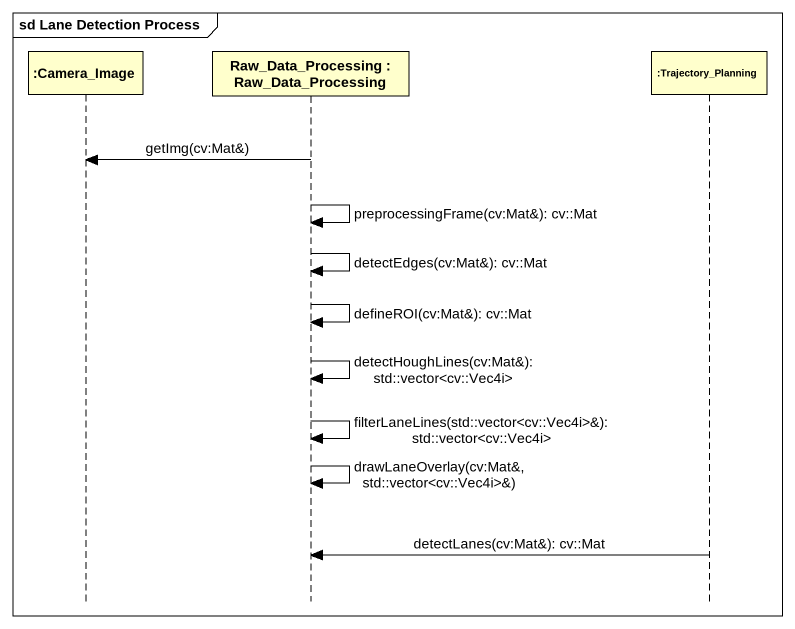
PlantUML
@startuml
mainframe sd Lane Detection Process
hide footbox
participant ":Camera_Image" as Camera_Image
participant "Raw_Data_Processing : Raw_Data_Processing" as Raw_Data_Processing
participant ":Trajectory_Planning" as Trajectory_Planning

Raw_Data_Processing -> Camera_Image : getImg(cv:Mat&)
Raw_Data_Processing -> Raw_Data_Processing : preprocessingFrame(cv:Mat&): cv::Mat
Raw_Data_Processing -> Raw_Data_Processing : detectEdges(cv:Mat&): cv::Mat
Raw_Data_Processing -> Raw_Data_Processing : defineROI(cv:Mat&): cv::Mat
Raw_Data_Processing -> Raw_Data_Processing : detectHoughLines(cv:Mat&): std::vector<cv::Vec4i>
Raw_Data_Processing -> Raw_Data_Processing : filterLaneLines(std::vector<cv::Vec4i>&): std::vector<cv::Vec4i>
Raw_Data_Processing -> Raw_Data_Processing : drawLaneOverlay(cv:Mat&, std::vector<cv::Vec4i>&)
Trajectory_Planning -> Raw_Data_Processing : detectLanes(cv:Mat&): cv::Mat
@enduml
